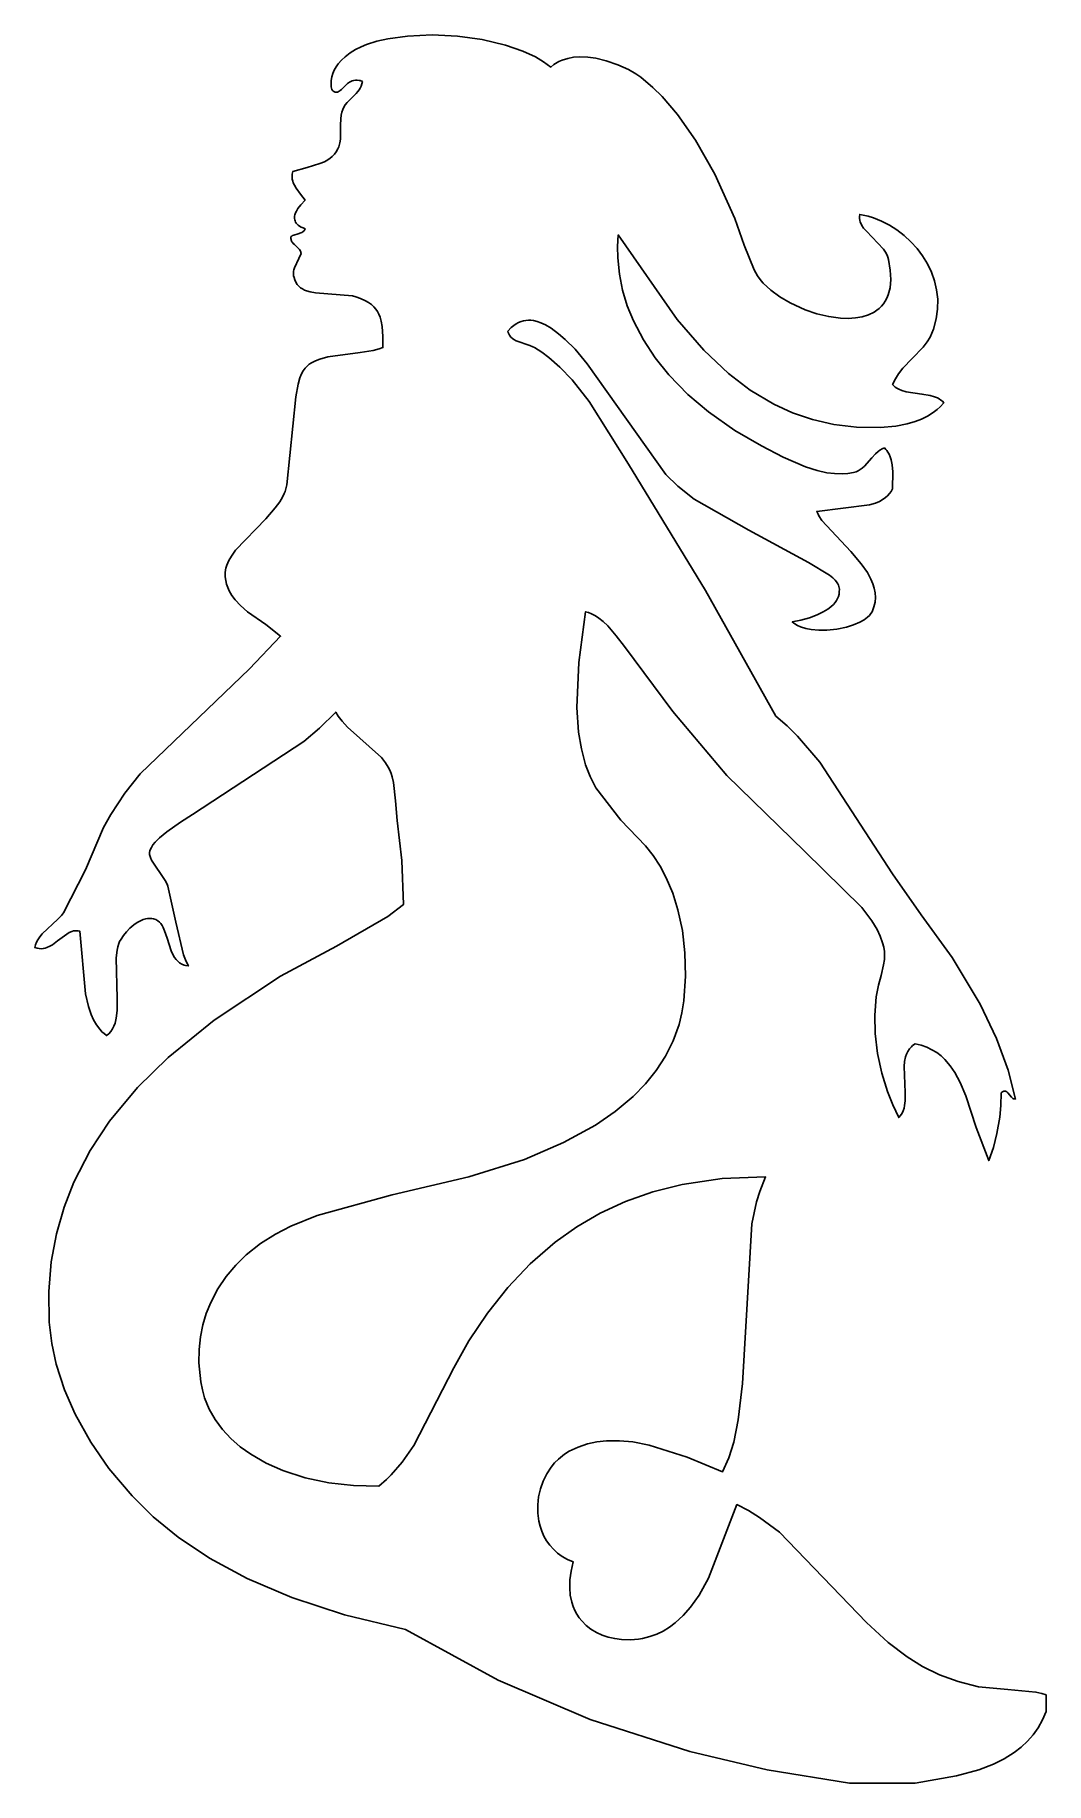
# Model space of a CAD drawing. Extents: x 0.27 to 4.85, y 0.22 to 8.12.
import ezdxf

# ---------------------------------------------------------------- set-up
doc = ezdxf.new("R2010")
doc.units = 0
doc.layers.add('MERMAID', color=7, linetype='CONTINUOUS')

msp = doc.modelspace()

# ---------------------------------------------------------------- linework, layer by layer
at = {"layer": 'MERMAID'}
msp.add_polyline3d([(1.9486, 0.9128, 5.4163), (2.3684, 0.6838, 5.4163), (2.7845, 0.505, 5.4163), (3.2345, 0.3603, 5.4163), (3.5853, 0.2786, 5.4163), (3.9578, 0.2184, 5.4163), (4.2541, 0.2184, 5.4163), (4.4417, 0.2507, 5.4163), (4.5422, 0.2786, 5.4163), (4.6084, 0.3041, 5.4163), (4.6574, 0.3284, 5.4163), (4.7026, 0.3566, 5.4163), (4.7336, 0.3805, 5.4163), (4.762, 0.4071, 5.4163), (4.7877, 0.4364, 5.4163), (4.8105, 0.4686, 5.4163), (4.8302, 0.5039, 5.4163), (4.8466, 0.5425, 5.4163), (4.8466, 0.6166, 5.4163), (4.8276, 0.6232, 5.4163), (4.8008, 0.6296, 5.4163), (4.6733, 0.6414, 5.4163), (4.5411, 0.6536, 5.4163), (4.4488, 0.6768, 5.4163), (4.3649, 0.7075, 5.4163), (4.2882, 0.745, 5.4163), (4.2179, 0.7883, 5.4163), (4.1321, 0.8537, 5.4163), (4.0345, 0.9448, 5.4163), (3.6404, 1.3532, 5.4163), (3.5498, 1.4197, 5.4163), (3.5007, 1.4499, 5.4163), (3.4485, 1.4776, 5.4163), (3.3193, 1.1444, 5.4163), (3.2771, 1.0685, 5.4163), (3.238, 1.0129, 5.4163), (3.2052, 0.9753, 5.4163), (3.169, 0.942, 5.4163), (3.1429, 0.9227, 5.4163), (3.1151, 0.9058, 5.4163), (3.0856, 0.8916, 5.4163), (3.0542, 0.8804, 5.4163), (3.0209, 0.8723, 5.4163), (3.0035, 0.8695, 5.4163), (2.9671, 0.8666, 5.4163), (2.9254, 0.8677, 5.4163), (2.8952, 0.8716, 5.4163), (2.8661, 0.8782, 5.4163), (2.8384, 0.8875, 5.4163), (2.8123, 0.8994, 5.4163), (2.7881, 0.914, 5.4163), (2.766, 0.9312, 5.4163), (2.7464, 0.9511, 5.4163), (2.7347, 0.9658, 5.4163), (2.7242, 0.9817, 5.4163), (2.7151, 0.9987, 5.4163), (2.7074, 1.0169, 5.4163), (2.7011, 1.0363, 5.4163), (2.6946, 1.0675, 5.4163), (2.6917, 1.1013, 5.4163), (2.6928, 1.1377, 5.4163), (2.6981, 1.1768, 5.4163), (2.7078, 1.2184, 5.4163), (2.6818, 1.2297, 5.4163), (2.6582, 1.243, 5.4163), (2.6369, 1.2582, 5.4163), (2.6181, 1.2752, 5.4163), (2.6015, 1.2936, 5.4163), (2.5872, 1.3135, 5.4163), (2.5751, 1.3345, 5.4163), (2.5652, 1.3565, 5.4163), (2.5575, 1.3794, 5.4163), (2.5518, 1.4029, 5.4163), (2.5472, 1.4391, 5.4163), (2.547, 1.4758, 5.4163), (2.5512, 1.5125, 5.4163), (2.5595, 1.5485, 5.4163), (2.5719, 1.5833, 5.4163), (2.5882, 1.6162, 5.4163), (2.6082, 1.6468, 5.4163), (2.6236, 1.6656, 5.4163), (2.6405, 1.6829, 5.4163), (2.6589, 1.6985, 5.4163), (2.6687, 1.7056, 5.4163), (2.6893, 1.7183, 5.4163), (2.7299, 1.7375, 5.4163), (2.7717, 1.7516, 5.4163), (2.8146, 1.7608, 5.4163), (2.8582, 1.7657, 5.4163), (2.9173, 1.7661, 5.4163), (2.9768, 1.7606, 5.4163), (3.0511, 1.7466, 5.4163), (3.2226, 1.6925, 5.4163), (3.3837, 1.6258, 5.4163), (3.4116, 1.6895, 5.4163), (3.4335, 1.7593, 5.4163), (3.4546, 1.8604, 5.4163), (3.4732, 2.0251, 5.4163), (3.5157, 2.7465, 5.4163), (3.5375, 2.8469, 5.4163), (3.5518, 2.8937, 5.4163), (3.5782, 2.959, 5.4163), (3.3812, 2.9511, 5.4163), (3.2009, 2.9249, 5.4163), (3.0679, 2.8916, 5.4163), (2.9443, 2.8482, 5.4163), (2.8298, 2.7953, 5.4163), (2.7236, 2.7336, 5.4163), (2.6254, 2.6639, 5.4163), (2.513, 2.5664, 5.4163), (2.4113, 2.4587, 5.4163), (2.3192, 2.3422, 5.4163), (2.2357, 2.2183, 5.4163), (2.1671, 2.0953, 5.4163), (1.9871, 1.7446, 5.4163), (1.9345, 1.6693, 5.4163), (1.8847, 1.612, 5.4163), (1.863, 1.5908, 5.4163), (1.8283, 1.561, 5.4163), (1.7141, 1.5634, 5.4163), (1.6023, 1.5762, 5.4163), (1.4948, 1.599, 5.4163), (1.3934, 1.6319, 5.4163), (1.3181, 1.6654, 5.4163), (1.2489, 1.7051, 5.4163), (1.2017, 1.739, 5.4163), (1.1589, 1.7764, 5.4163), (1.1209, 1.8172, 5.4163), (1.0883, 1.8614, 5.4163), (1.0613, 1.909, 5.4163), (1.0404, 1.96, 5.4163), (1.0301, 1.9958, 5.4163), (1.0228, 2.0331, 5.4163), (1.0149, 2.1179, 5.4163), (1.0156, 2.1782, 5.4163), (1.0216, 2.2356, 5.4163), (1.0325, 2.2902, 5.4163), (1.048, 2.3421, 5.4163), (1.0677, 2.3911, 5.4163), (1.0998, 2.4522, 5.4163), (1.138, 2.5083, 5.4163), (1.1812, 2.5596, 5.4163), (1.2287, 2.606, 5.4163), (1.2928, 2.6571, 5.4163), (1.3605, 2.7007, 5.4163), (1.4302, 2.7368, 5.4163), (1.5493, 2.7849, 5.4163), (1.8883, 2.8781, 5.4163), (2.2357, 2.959, 5.4163), (2.4873, 3.0384, 5.4163), (2.6644, 3.114, 5.4163), (2.8087, 3.1936, 5.4163), (2.8979, 3.2549, 5.4163), (2.9794, 3.3232, 5.4163), (3.0344, 3.3793, 5.4163), (3.0834, 3.4397, 5.4163), (3.1257, 3.5046, 5.4163), (3.1603, 3.5741, 5.4163), (3.1868, 3.6484, 5.4163), (3.1994, 3.7007, 5.4163), (3.2078, 3.7553, 5.4163), (3.2153, 3.8662, 5.4163), (3.213, 3.9723, 5.4163), (3.2014, 4.0728, 5.4163), (3.1813, 4.167, 5.4163), (3.1576, 4.242, 5.4163), (3.1285, 4.3113, 5.4163), (3.1004, 4.3643, 5.4163), (3.0689, 4.4126, 5.4163), (3.0349, 4.4557, 5.4163), (2.9232, 4.5716, 5.4163), (2.8097, 4.7182, 5.4163), (2.7842, 4.7689, 5.4163), (2.7637, 4.8228, 5.4163), (2.7447, 4.8942, 5.4163), (2.7323, 4.9697, 5.4163), (2.7247, 5.0812, 5.4163), (2.7331, 5.2844, 5.4163), (2.7634, 5.5144, 5.4163), (2.7774, 5.5103, 5.4163), (2.7908, 5.505, 5.4163), (2.8078, 5.4961, 5.4163), (2.8239, 5.4856, 5.4163), (2.8428, 5.4705, 5.4163), (2.864, 5.4501, 5.4163), (2.9023, 5.4051, 5.4163), (2.9393, 5.357, 5.4163), (3.158, 5.0627, 5.4163), (3.4022, 4.7737, 5.4163), (3.7541, 4.4311, 5.4163), (4.0133, 4.1764, 5.4163), (4.0579, 4.1174, 5.4163), (4.082, 4.0775, 5.4163), (4.0965, 4.0475, 5.4163), (4.1072, 4.0174, 5.4163), (4.1122, 3.9974, 5.4163), (4.1152, 3.9775, 5.4163), (4.116, 3.9612, 5.4163), (4.1152, 3.9412, 5.4163), (4.1118, 3.9174, 5.4163), (4.1003, 3.8699, 5.4163), (4.088, 3.8253, 5.4163), (4.0781, 3.7738, 5.4163), (4.0722, 3.6896, 5.4163), (4.0739, 3.6074, 5.4163), (4.0845, 3.5163, 5.4163), (4.1032, 3.4287, 5.4163), (4.1293, 3.345, 5.4163), (4.153, 3.285, 5.4163), (4.18, 3.2275, 5.4163), (4.1883, 3.2364, 5.4163), (4.195, 3.2464, 5.4163), (4.2002, 3.2574, 5.4163), (4.2041, 3.2695, 5.4163), (4.2069, 3.2823, 5.4163), (4.2091, 3.303, 5.4163), (4.2093, 3.3402, 5.4163), (4.2047, 3.4582, 5.4163), (4.2068, 3.4804, 5.4163), (4.2111, 3.5012, 5.4163), (4.2154, 3.5142, 5.4163), (4.2211, 3.5263, 5.4163), (4.2284, 3.5375, 5.4163), (4.2373, 3.5477, 5.4163), (4.2424, 3.5524, 5.4163), (4.2541, 3.5608, 5.4163), (4.2816, 3.554, 5.4163), (4.307, 3.5449, 5.4163), (4.3304, 3.5338, 5.4163), (4.3518, 3.5208, 5.4163), (4.3714, 3.5059, 5.4163), (4.3893, 3.4894, 5.4163), (4.4134, 3.4618, 5.4163), (4.4344, 3.4312, 5.4163), (4.4585, 3.3864, 5.4163), (4.4838, 3.3256, 5.4163), (4.5302, 3.1826, 5.4163), (4.5874, 3.0331, 5.4163), (4.6083, 3.0916, 5.4163), (4.6246, 3.1547, 5.4163), (4.6368, 3.2291, 5.4163), (4.6414, 3.2824, 5.4163), (4.6429, 3.3386, 5.4163), (4.6466, 3.3417, 5.4163), (4.6501, 3.3441, 5.4163), (4.6533, 3.3457, 5.4163), (4.6563, 3.3467, 5.4163), (4.6577, 3.3469, 5.4163), (4.6591, 3.3471, 5.4163), (4.6604, 3.347, 5.4163), (4.6617, 3.3469, 5.4163), (4.6629, 3.3466, 5.4163), (4.6642, 3.3462, 5.4163), (4.6665, 3.3451, 5.4163), (4.6687, 3.3436, 5.4163), (4.6709, 3.3418, 5.4163), (4.674, 3.3385, 5.4163), (4.69, 3.3191, 5.4163), (4.6938, 3.3159, 5.4163), (4.6965, 3.3141, 5.4163), (4.6995, 3.3126, 5.4163), (4.7026, 3.3116, 5.4163), (4.7042, 3.3112, 5.4163), (4.7077, 3.3108, 5.4163), (4.6745, 3.4413, 5.4163), (4.6224, 3.5853, 5.4163), (4.549, 3.7402, 5.4163), (4.4224, 3.9506, 5.4163), (4.2818, 4.1441, 5.4163), (4.1518, 4.3296, 5.4163), (3.8233, 4.8343, 5.4163), (3.7224, 4.9512, 5.4163), (3.6749, 4.9979, 5.4163), (3.6245, 5.0422, 5.4163), (3.3063, 5.6097, 5.4163), (2.9578, 6.181, 5.4163), (2.7797, 6.4652, 5.4163), (2.7028, 6.5622, 5.4163), (2.6468, 6.6204, 5.4163), (2.5967, 6.6638, 5.4163), (2.565, 6.6874, 5.4163), (2.5319, 6.7088, 5.4163), (2.5246, 6.7127, 5.4163), (2.5115, 6.7182, 5.4163), (2.4493, 6.7396, 5.4163), (2.4393, 6.7453, 5.4163), (2.4324, 6.7503, 5.4163), (2.4262, 6.7561, 5.4163), (2.4225, 6.7605, 5.4163), (2.4191, 6.7653, 5.4163), (2.4162, 6.7707, 5.4163), (2.4136, 6.7765, 5.4163), (2.4116, 6.7828, 5.4163), (2.4276, 6.7996, 5.4163), (2.4384, 6.8087, 5.4163), (2.4494, 6.8162, 5.4163), (2.4604, 6.8222, 5.4163), (2.4715, 6.8267, 5.4163), (2.4827, 6.8299, 5.4163), (2.4939, 6.8318, 5.4163), (2.5051, 6.8325, 5.4163), (2.5163, 6.8321, 5.4163), (2.5275, 6.8307, 5.4163), (2.5441, 6.8269, 5.4163), (2.5605, 6.8211, 5.4163), (2.5819, 6.8112, 5.4163), (2.6076, 6.7957, 5.4163), (2.6411, 6.771, 5.4163), (2.6708, 6.7458, 5.4163), (2.7162, 6.701, 5.4163), (2.7705, 6.6359, 5.4163), (3.1268, 6.1351, 5.4163), (3.1809, 6.0816, 5.4163), (3.2541, 6.0236, 5.4163), (3.5023, 5.8825, 5.4163), (3.7726, 5.7366, 5.4163), (3.8666, 5.6798, 5.4163), (3.8818, 5.6674, 5.4163), (3.8922, 5.6569, 5.4163), (3.8988, 5.6488, 5.4163), (3.9042, 5.6403, 5.4163), (3.907, 5.6345, 5.4163), (3.9092, 5.6286, 5.4163), (3.9107, 5.6225, 5.4163), (3.9115, 5.6162, 5.4163), (3.9114, 5.6049, 5.4163), (3.91, 5.5941, 5.4163), (3.9073, 5.5838, 5.4163), (3.9033, 5.574, 5.4163), (3.8982, 5.5647, 5.4163), (3.892, 5.556, 5.4163), (3.8849, 5.5477, 5.4163), (3.8726, 5.5361, 5.4163), (3.8588, 5.5256, 5.4163), (3.8383, 5.5131, 5.4163), (3.8105, 5.4997, 5.4163), (3.7758, 5.4869, 5.4163), (3.7367, 5.4759, 5.4163), (3.6985, 5.4681, 5.4163), (3.71, 5.4597, 5.4163), (3.7227, 5.4524, 5.4163), (3.7365, 5.4462, 5.4163), (3.7592, 5.439, 5.4163), (3.7836, 5.434, 5.4163), (3.8183, 5.4306, 5.4163), (3.8543, 5.4308, 5.4163), (3.8997, 5.4355, 5.4163), (3.9434, 5.4447, 5.4163), (3.9757, 5.4549, 5.4163), (4.0046, 5.4672, 5.4163), (4.0233, 5.4777, 5.4163), (4.039, 5.4892, 5.4163), (4.0476, 5.4973, 5.4163), (4.0545, 5.5057, 5.4163), (4.0596, 5.5144, 5.4163), (4.068, 5.536, 5.4163), (4.0729, 5.5574, 5.4163), (4.0746, 5.5786, 5.4163), (4.0734, 5.5997, 5.4163), (4.0695, 5.6205, 5.4163), (4.0631, 5.6412, 5.4163), (4.0546, 5.6616, 5.4163), (4.0382, 5.6917, 5.4163), (4.011, 5.7308, 5.4163), (3.9628, 5.7871, 5.4163), (3.8326, 5.9271, 5.4163), (3.8187, 5.9482, 5.4163), (3.8151, 5.9549, 5.4163), (3.8096, 5.9681, 5.4163), (4.0474, 5.9969, 5.4163), (4.0745, 6.0054, 5.4163), (4.0932, 6.0134, 5.4163), (4.1102, 6.0231, 5.4163), (4.1205, 6.0306, 5.4163), (4.1299, 6.0389, 5.4163), (4.1383, 6.0482, 5.4163), (4.1458, 6.0585, 5.4163), (4.1522, 6.0699, 5.4163), (4.1529, 6.1462, 5.4163), (4.15, 6.1788, 5.4163), (4.1456, 6.2011, 5.4163), (4.1414, 6.2147, 5.4163), (4.1362, 6.2272, 5.4163), (4.1315, 6.2358, 5.4163), (4.126, 6.2437, 5.4163), (4.1219, 6.2485, 5.4163), (4.1152, 6.2551, 5.4163), (4.1048, 6.2504, 5.4163), (4.0952, 6.2447, 5.4163), (4.0864, 6.2382, 5.4163), (4.0756, 6.2286, 5.4163), (4.0584, 6.21, 5.4163), (4.0253, 6.1722, 5.4163), (4.0148, 6.1629, 5.4163), (4.0063, 6.1568, 5.4163), (3.9972, 6.1515, 5.4163), (3.9872, 6.1472, 5.4163), (3.9763, 6.144, 5.4163), (3.9506, 6.1396, 5.4163), (3.9246, 6.1376, 5.4163), (3.8896, 6.1386, 5.4163), (3.8545, 6.143, 5.4163), (3.8106, 6.1529, 5.4163), (3.7585, 6.1698, 5.4163), (3.658, 6.2139, 5.4163), (3.5597, 6.2644, 5.4163), (3.4382, 6.3339, 5.4163), (3.3199, 6.4174, 5.4163), (3.2266, 6.4971, 5.4163), (3.1408, 6.5855, 5.4163), (3.0791, 6.6621, 5.4163), (3.025, 6.7437, 5.4163), (2.9798, 6.8301, 5.4163), (2.9523, 6.8978, 5.4163), (2.9311, 6.968, 5.4163), (2.9165, 7.0404, 5.4163), (2.9092, 7.1151, 5.4163), (2.9086, 7.1661, 5.4163), (2.9115, 7.218, 5.4163), (3.178, 6.835, 5.4163), (3.2988, 6.6965, 5.4163), (3.4108, 6.5913, 5.4163), (3.5087, 6.5168, 5.4163), (3.6147, 6.4532, 5.4163), (3.7001, 6.414, 5.4163), (3.7906, 6.3829, 5.4163), (3.8867, 6.3609, 5.4163), (3.9886, 6.3489, 5.4163), (4.0966, 6.3477, 5.4163), (4.1666, 6.3537, 5.4163), (4.2185, 6.3634, 5.4163), (4.2549, 6.3739, 5.4163), (4.2834, 6.385, 5.4163), (4.3102, 6.3985, 5.4163), (4.3353, 6.4144, 5.4163), (4.3539, 6.429, 5.4163), (4.3672, 6.4411, 5.4163), (4.3837, 6.4588, 5.4163), (4.3779, 6.4656, 5.4163), (4.3712, 6.4715, 5.4163), (4.3637, 6.4766, 5.4163), (4.3556, 6.481, 5.4163), (4.3421, 6.4865, 5.4163), (4.3225, 6.492, 5.4163), (4.2848, 6.4984, 5.4163), (4.2136, 6.5091, 5.4163), (4.1939, 6.5146, 5.4163), (4.1804, 6.52, 5.4163), (4.1722, 6.5244, 5.4163), (4.1648, 6.5295, 5.4163), (4.1581, 6.5354, 5.4163), (4.1522, 6.5421, 5.4163), (4.165, 6.5673, 5.4163), (4.1793, 6.5898, 5.4163), (4.1989, 6.615, 5.4163), (4.2411, 6.6591, 5.4163), (4.2906, 6.7106, 5.4163), (4.3088, 6.7345, 5.4163), (4.3217, 6.7557, 5.4163), (4.3301, 6.7731, 5.4163), (4.3374, 6.7921, 5.4163), (4.3496, 6.8379, 5.4163), (4.3557, 6.8829, 5.4163), (4.3563, 6.9268, 5.4163), (4.3516, 6.9695, 5.4163), (4.342, 7.0108, 5.4163), (4.328, 7.0503, 5.4163), (4.3099, 7.088, 5.4163), (4.2881, 7.1236, 5.4163), (4.2631, 7.1568, 5.4163), (4.2352, 7.1875, 5.4163), (4.2047, 7.2154, 5.4163), (4.1722, 7.2403, 5.4163), (4.1379, 7.262, 5.4163), (4.1024, 7.2802, 5.4163), (4.0659, 7.2949, 5.4163), (4.0412, 7.3025, 5.4163), (4.0041, 7.3106, 5.4163), (4.0028, 7.3016, 5.4163), (4.0029, 7.293, 5.4163), (4.0041, 7.2846, 5.4163), (4.0064, 7.2764, 5.4163), (4.0097, 7.2684, 5.4163), (4.0138, 7.2607, 5.4163), (4.0215, 7.2493, 5.4163), (4.034, 7.2344, 5.4163), (4.1114, 7.1537, 5.4163), (4.1201, 7.1406, 5.4163), (4.1272, 7.1267, 5.4163), (4.1309, 7.117, 5.4163), (4.1337, 7.1069, 5.4163), (4.1418, 7.0589, 5.4163), (4.144, 7.0164, 5.4163), (4.1407, 6.979, 5.4163), (4.1324, 6.9466, 5.4163), (4.1264, 6.9322, 5.4163), (4.1194, 6.919, 5.4163), (4.1113, 6.9069, 5.4163), (4.1022, 6.8959, 5.4163), (4.0921, 6.886, 5.4163), (4.0812, 6.8771, 5.4163), (4.0694, 6.8693, 5.4163), (4.0435, 6.8566, 5.4163), (4.0149, 6.8477, 5.4163), (3.984, 6.8424, 5.4163), (3.9512, 6.8404, 5.4163), (3.917, 6.8416, 5.4163), (3.8639, 6.8487, 5.4163), (3.8099, 6.8617, 5.4163), (3.7565, 6.8798, 5.4163), (3.6887, 6.9107, 5.4163), (3.6423, 6.9379, 5.4163), (3.6013, 6.9678, 5.4163), (3.5671, 6.9997, 5.4163), (3.5574, 7.0106, 5.4163), (3.5411, 7.0328, 5.4163), (3.5258, 7.0595, 5.4163), (3.4812, 7.1719, 5.4163), (3.4393, 7.2921, 5.4163), (3.3479, 7.4929, 5.4163), (3.2605, 7.6466, 5.4163), (3.1791, 7.7626, 5.4163), (3.1098, 7.8434, 5.4163), (3.068, 7.8848, 5.4163), (3.0134, 7.9309, 5.4163), (2.991, 7.9464, 5.4163), (2.9571, 7.9658, 5.4163), (2.9095, 7.9876, 5.4163), (2.8567, 8.0057, 5.4163), (2.8105, 8.0166, 5.4163), (2.7731, 8.0217, 5.4163), (2.736, 8.023, 5.4163), (2.7089, 8.021, 5.4163), (2.6827, 8.0163, 5.4163), (2.6578, 8.0085, 5.4163), (2.642, 8.0015, 5.4163), (2.6269, 7.993, 5.4163), (2.6197, 7.9882, 5.4163), (2.606, 7.9772, 5.4163), (2.5738, 8.001, 5.4163), (2.5367, 8.023, 5.4163), (2.4804, 8.0491, 5.4163), (2.4009, 8.0764, 5.4163), (2.2956, 8.1012, 5.4163), (2.1837, 8.1166, 5.4163), (2.0695, 8.1221, 5.4163), (1.9576, 8.1172, 5.4163), (1.8692, 8.1046, 5.4163), (1.8194, 8.0933, 5.4163), (1.7727, 8.0791, 5.4163), (1.7479, 8.0691, 5.4163), (1.7229, 8.0564, 5.4163), (1.6987, 8.0413, 5.4163), (1.6759, 8.0237, 5.4163), (1.6594, 8.0081, 5.4163), (1.6446, 7.991, 5.4163), (1.6351, 7.9773, 5.4163), (1.627, 7.963, 5.4163), (1.6205, 7.9479, 5.4163), (1.6158, 7.9322, 5.4163), (1.6131, 7.9158, 5.4163), (1.6124, 7.9046, 5.4163), (1.6128, 7.8931, 5.4163), (1.6134, 7.8872, 5.4163), (1.6153, 7.8754, 5.4163), (1.6205, 7.8702, 5.4163), (1.6254, 7.8664, 5.4163), (1.6277, 7.8651, 5.4163), (1.63, 7.8641, 5.4163), (1.6322, 7.8634, 5.4163), (1.6344, 7.863, 5.4163), (1.6365, 7.8629, 5.4163), (1.6386, 7.863, 5.4163), (1.6407, 7.8634, 5.4163), (1.6428, 7.8641, 5.4163), (1.6448, 7.8649, 5.4163), (1.6488, 7.8673, 5.4163), (1.6529, 7.8703, 5.4163), (1.6589, 7.8759, 5.4163), (1.6867, 7.9029, 5.4163), (1.6952, 7.9088, 5.4163), (1.7014, 7.9121, 5.4163), (1.708, 7.9148, 5.4163), (1.7151, 7.9167, 5.4163), (1.7227, 7.9177, 5.4163), (1.7309, 7.9177, 5.4163), (1.7397, 7.9165, 5.4163), (1.7444, 7.9155, 5.4163), (1.7542, 7.9124, 5.4163), (1.752, 7.9012, 5.4163), (1.7488, 7.8912, 5.4163), (1.7446, 7.8822, 5.4163), (1.7396, 7.8742, 5.4163), (1.734, 7.8667, 5.4163), (1.7257, 7.8577, 5.4163), (1.6845, 7.8172, 5.4163), (1.6762, 7.8059, 5.4163), (1.6706, 7.7963, 5.4163), (1.6657, 7.7856, 5.4163), (1.6616, 7.7735, 5.4163), (1.6585, 7.76, 5.4163), (1.6562, 7.7428, 5.4163), (1.6554, 7.715, 5.4163), (1.6551, 7.6502, 5.4163), (1.6527, 7.6341, 5.4163), (1.6494, 7.6217, 5.4163), (1.6472, 7.6157, 5.4163), (1.6431, 7.6069, 5.4163), (1.6355, 7.5942, 5.4163), (1.6271, 7.583, 5.4163), (1.6179, 7.5733, 5.4163), (1.608, 7.5647, 5.4163), (1.5974, 7.5573, 5.4163), (1.5823, 7.5489, 5.4163), (1.5621, 7.5402, 5.4163), (1.5035, 7.5232, 5.4163), (1.4394, 7.505, 5.4163), (1.4376, 7.4991, 5.4163), (1.4364, 7.4932, 5.4163), (1.4358, 7.4873, 5.4163), (1.4357, 7.4786, 5.4163), (1.4367, 7.47, 5.4163), (1.4387, 7.4615, 5.4163), (1.4415, 7.4532, 5.4163), (1.4463, 7.4423, 5.4163), (1.4537, 7.4291, 5.4163), (1.4734, 7.4019, 5.4163), (1.495, 7.3754, 5.4163), (1.4755, 7.3543, 5.4163), (1.4627, 7.3374, 5.4163), (1.4559, 7.326, 5.4163), (1.4518, 7.3173, 5.4163), (1.4489, 7.3088, 5.4163), (1.4476, 7.3031, 5.4163), (1.447, 7.2976, 5.4163), (1.4471, 7.2921, 5.4163), (1.4479, 7.2867, 5.4163), (1.4494, 7.2814, 5.4163), (1.4517, 7.2763, 5.4163), (1.455, 7.2713, 5.4163), (1.4591, 7.2665, 5.4163), (1.4642, 7.2619, 5.4163), (1.4702, 7.2575, 5.4163), (1.4774, 7.2534, 5.4163), (1.4856, 7.2494, 5.4163), (1.495, 7.2458, 5.4163), (1.4939, 7.2428, 5.4163), (1.4925, 7.2401, 5.4163), (1.4908, 7.2377, 5.4163), (1.4889, 7.2356, 5.4163), (1.4868, 7.2336, 5.4163), (1.4844, 7.2319, 5.4163), (1.4806, 7.2296, 5.4163), (1.475, 7.2271, 5.4163), (1.4642, 7.2236, 5.4163), (1.4439, 7.2173, 5.4163), (1.4384, 7.2148, 5.4163), (1.4346, 7.2125, 5.4163), (1.4323, 7.2107, 5.4163), (1.4302, 7.2087, 5.4163), (1.4306, 7.202, 5.4163), (1.4313, 7.1979, 5.4163), (1.4324, 7.1941, 5.4163), (1.4337, 7.1907, 5.4163), (1.4353, 7.1874, 5.4163), (1.4381, 7.183, 5.4163), (1.4414, 7.179, 5.4163), (1.4462, 7.1742, 5.4163), (1.4663, 7.1558, 5.4163), (1.4695, 7.1518, 5.4163), (1.4723, 7.1473, 5.4163), (1.4738, 7.1441, 5.4163), (1.4751, 7.1405, 5.4163), (1.4756, 7.1386, 5.4163), (1.4764, 7.1347, 5.4163), (1.4665, 7.1112, 5.4163), (1.4462, 7.0689, 5.4163), (1.4437, 7.0608, 5.4163), (1.4426, 7.0544, 5.4163), (1.442, 7.0479, 5.4163), (1.4422, 7.041, 5.4163), (1.4431, 7.0337, 5.4163), (1.4449, 7.0258, 5.4163), (1.4487, 7.0143, 5.4163), (1.4535, 7.0037, 5.4163), (1.4594, 6.9944, 5.4163), (1.4662, 6.9863, 5.4163), (1.4739, 6.9795, 5.4163), (1.4824, 6.9737, 5.4163), (1.4917, 6.9688, 5.4163), (1.5017, 6.9649, 5.4163), (1.5179, 6.9604, 5.4163), (1.5416, 6.9565, 5.4163), (1.7096, 6.9419, 5.4163), (1.7239, 6.9382, 5.4163), (1.7449, 6.931, 5.4163), (1.7675, 6.9207, 5.4163), (1.7821, 6.9122, 5.4163), (1.7947, 6.903, 5.4163), (1.8056, 6.8931, 5.4163), (1.8149, 6.8825, 5.4163), (1.8227, 6.8712, 5.4163), (1.8291, 6.8592, 5.4163), (1.8342, 6.8464, 5.4163), (1.8394, 6.8282, 5.4163), (1.8436, 6.8034, 5.4163), (1.8465, 6.7591, 5.4163), (1.8468, 6.7088, 5.4163), (1.8294, 6.7023, 5.4163), (1.8032, 6.6955, 5.4163), (1.7434, 6.6861, 5.4163), (1.5984, 6.6665, 5.4163), (1.562, 6.6567, 5.4163), (1.5422, 6.6492, 5.4163), (1.5242, 6.64, 5.4163), (1.5134, 6.6329, 5.4163), (1.5036, 6.625, 5.4163), (1.495, 6.6162, 5.4163), (1.4861, 6.604, 5.4163), (1.4784, 6.5894, 5.4163), (1.4716, 6.5725, 5.4163), (1.4631, 6.5434, 5.4163), (1.4527, 6.4865, 5.4163), (1.4128, 6.0878, 5.4163), (1.404, 6.0581, 5.4163), (1.4006, 6.0491, 5.4163), (1.3931, 6.0329, 5.4163), (1.3804, 6.0115, 5.4163), (1.3599, 5.9834, 5.4163), (1.317, 5.935, 5.4163), (1.1807, 5.7929, 5.4163), (1.1614, 5.7658, 5.4163), (1.1498, 5.7454, 5.4163), (1.141, 5.7249, 5.4163), (1.1369, 5.7111, 5.4163), (1.1355, 5.7042, 5.4163), (1.1339, 5.6903, 5.4163), (1.1339, 5.6726, 5.4163), (1.1357, 5.6555, 5.4163), (1.1394, 5.6393, 5.4163), (1.1446, 5.6236, 5.4163), (1.1513, 5.6087, 5.4163), (1.1638, 5.5874, 5.4163), (1.1789, 5.5675, 5.4163), (1.2022, 5.5428, 5.4163), (1.2348, 5.5146, 5.4163), (1.3168, 5.4566, 5.4163), (1.3839, 5.4033, 5.4163), (1.2436, 5.2555, 5.4163), (0.7493, 4.7816, 5.4163), (0.6795, 4.6934, 5.4163), (0.6154, 4.5978, 5.4163), (0.5829, 4.5383, 5.4163), (0.502, 4.3471, 5.4163), (0.4024, 4.1534, 5.4163), (0.3931, 4.1415, 5.4163), (0.3766, 4.1243, 5.4163), (0.305, 4.0576, 5.4163), (0.2946, 4.0445, 5.4163), (0.2856, 4.0307, 5.4163), (0.2801, 4.0197, 5.4163), (0.2758, 4.0082, 5.4163), (0.2728, 3.996, 5.4163), (0.2825, 3.9929, 5.4163), (0.2919, 3.9912, 5.4163), (0.3011, 3.9909, 5.4163), (0.31, 3.9916, 5.4163), (0.3187, 3.9935, 5.4163), (0.3272, 3.9962, 5.4163), (0.3396, 4.0018, 5.4163), (0.3517, 4.0089, 5.4163), (0.375, 4.0257, 5.4163), (0.4167, 4.057, 5.4163), (0.4282, 4.0635, 5.4163), (0.4399, 4.0685, 5.4163), (0.4478, 4.0708, 5.4163), (0.4558, 4.072, 5.4163), (0.4639, 4.0722, 5.4163), (0.4681, 4.0718, 5.4163), (0.4765, 4.07, 5.4163), (0.5012, 3.7867, 5.4163), (0.5145, 3.7288, 5.4163), (0.5266, 3.6935, 5.4163), (0.5377, 3.6691, 5.4163), (0.5508, 3.6466, 5.4163), (0.5661, 3.6263, 5.4163), (0.5776, 3.6141, 5.4163), (0.5837, 3.6084, 5.4163), (0.5969, 3.5979, 5.4163), (0.6075, 3.6064, 5.4163), (0.6165, 3.6165, 5.4163), (0.624, 3.628, 5.4163), (0.6302, 3.6407, 5.4163), (0.6352, 3.6546, 5.4163), (0.6405, 3.6774, 5.4163), (0.6444, 3.711, 5.4163), (0.6452, 3.7661, 5.4163), (0.6404, 3.9493, 5.4163), (0.6445, 3.9836, 5.4163), (0.6479, 3.9995, 5.4163), (0.6524, 4.0145, 5.4163), (0.6558, 4.0226, 5.4163), (0.6622, 4.0346, 5.4163), (0.673, 4.0507, 5.4163), (0.6865, 4.0673, 5.4163), (0.7022, 4.0835, 5.4163), (0.7197, 4.0984, 5.4163), (0.7346, 4.1088, 5.4163), (0.7501, 4.1174, 5.4163), (0.762, 4.1224, 5.4163), (0.7741, 4.1258, 5.4163), (0.7821, 4.1273, 5.4163), (0.7901, 4.1279, 5.4163), (0.798, 4.1277, 5.4163), (0.802, 4.1272, 5.4163), (0.8098, 4.1256, 5.4163), (0.8195, 4.1221, 5.4163), (0.828, 4.1173, 5.4163), (0.8355, 4.1112, 5.4163), (0.8421, 4.104, 5.4163), (0.8479, 4.0959, 5.4163), (0.853, 4.0868, 5.4163), (0.8596, 4.0719, 5.4163), (0.8705, 4.0387, 5.4163), (0.8886, 3.981, 5.4163), (0.8958, 3.965, 5.4163), (0.9043, 3.9504, 5.4163), (0.911, 3.9416, 5.4163), (0.9186, 3.9337, 5.4163), (0.9273, 3.9269, 5.4163), (0.9371, 3.9211, 5.4163), (0.9481, 3.9167, 5.4163), (0.9541, 3.915, 5.4163), (0.9672, 3.9127, 5.4163), (0.9562, 3.9335, 5.4163), (0.9443, 3.9634, 5.4163), (0.9095, 4.1103, 5.4163), (0.8746, 4.2737, 5.4163), (0.8731, 4.2783, 5.4163), (0.8697, 4.2858, 5.4163), (0.8618, 4.2995, 5.4163), (0.8003, 4.3917, 5.4163), (0.7951, 4.4034, 5.4163), (0.7926, 4.4117, 5.4163), (0.7916, 4.4169, 5.4163), (0.7913, 4.4219, 5.4163), (0.7915, 4.4255, 5.4163), (0.7929, 4.4328, 5.4163), (0.7955, 4.4403, 5.4163), (0.7993, 4.448, 5.4163), (0.8068, 4.4597, 5.4163), (0.8165, 4.4717, 5.4163), (0.8363, 4.4918, 5.4163), (0.8697, 4.5196, 5.4163), (0.9315, 4.563, 5.4163), (0.9857, 4.5978, 5.4163), (1.4895, 4.9281, 5.4163), (1.5602, 4.9874, 5.4163), (1.6338, 5.0607, 5.4163), (1.6448, 5.0424, 5.4163), (1.6621, 5.0195, 5.4163), (1.6871, 4.9929, 5.4163), (1.84, 4.8551, 5.4163), (1.8585, 4.8308, 5.4163), (1.8706, 4.8112, 5.4163), (1.8776, 4.7974, 5.4163), (1.8838, 4.783, 5.4163), (1.8889, 4.7674, 5.4163), (1.8946, 4.742, 5.4163), (1.9045, 4.6586, 5.4163), (1.9116, 4.57, 5.4163), (1.9318, 4.39, 5.4163), (1.9394, 4.1904, 5.4163), (1.8691, 4.1364, 5.4163), (1.6375, 4.0017, 5.4163), (1.3839, 3.8664, 5.4163), (1.0834, 3.6683, 5.4163), (0.8754, 3.4995, 5.4163), (0.7365, 3.3625, 5.4163), (0.6107, 3.2107, 5.4163), (0.5229, 3.0782, 5.4163), (0.4491, 2.9355, 5.4163), (0.4043, 2.8214, 5.4163), (0.3697, 2.7012, 5.4163), (0.3464, 2.5746, 5.4163), (0.3354, 2.4414, 5.4163), (0.3376, 2.3016, 5.4163), (0.3488, 2.2059, 5.4163), (0.3691, 2.1117, 5.4163), (0.4062, 1.9967, 5.4163), (0.4547, 1.8858, 5.4163), (0.5255, 1.7592, 5.4163), (0.6072, 1.6412, 5.4163), (0.7125, 1.5164, 5.4163), (0.8078, 1.4222, 5.4163), (0.9209, 1.3295, 5.4163), (1.0628, 1.235, 5.4163), (1.2333, 1.1431, 5.4163), (1.4355, 1.057, 5.4163), (1.6729, 0.9796, 5.4163)], close=True, dxfattribs=at)

doc.saveas('drawing.dxf')
